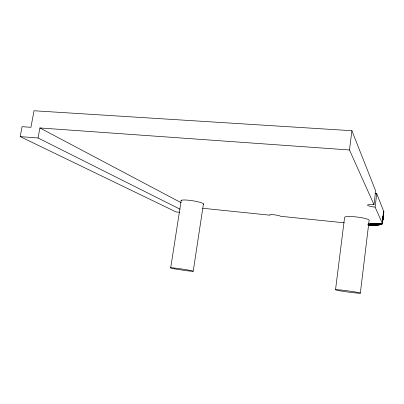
<?xml version="1.0" encoding="UTF-8"?>
<svg xmlns="http://www.w3.org/2000/svg" width="404" height="404" viewBox="0 0 404 404"><rect width="100%" height="100%" fill="white"/><g stroke="black" fill="none" stroke-linecap="round" stroke-linejoin="round"><path stroke-width="0.61" d="M382.421 223.149L383.75 211.403L382.401 223.422C379.068 226.447 373.044 224.73 368.771 225.109L382.351 223.255L383.75 211.403L376.73 193.622A7.1 1.323 6.1 0 1 374.907 193.415M382.381 221.569L382.598 219.71M382.82 217.857L382.967 216.62M383.184 214.761L383.406 212.903M382.391 222.66L383.75 211.403M382.401 223.422L375.109 207.121A7.115 1.192 6.3 0 1 367.519 205.202A7.115 1.192 6.3 0 1 373.988 204.611L375.639 190.855L351.904 130.719L34.022 110.757L30.941 127.316L22.063 126.684L20.2 136.623L176.063 211.923L179.644 212.302M375.109 207.121L376.73 193.622M360.333 293.158A12.524 0.561 7.8 0 0 341.829 290.123A12.524 0.561 7.8 0 0 341.612 291.067A12.524 0.561 7.8 0 0 360.333 293.158L369.135 220.301A12.362 1.818 6.8 0 0 356.924 217.014A12.362 1.818 6.8 0 0 344.587 217.433L335.522 289.759M373.988 204.611L349.475 149.98L351.904 130.719M382.391 222.705L383.795 211.777M382.396 221.66L382.628 219.872M382.785 218.68L383.017 216.892M383.169 215.701L383.482 213.317M383.159 214.665L383.396 212.883M193.238 271.16L203.439 203.863M170.7 267.801L181.204 200.399M382.245 223.897L382.351 223.255L367.973 224.058M180.108 209.227L38.052 137.981L39.9 127.952L349.475 149.98M382.088 224.043L382.351 223.255L368.276 224.154M381.881 224.18L382.351 223.255L368.16 224.286M381.623 224.311L382.351 223.255L368.029 224.422M381.315 224.432L382.351 223.255L368.367 224.528M380.962 224.543L382.351 223.255L368.211 224.685M380.558 224.649L382.351 223.255L368.024 224.861M380.108 224.745L382.351 223.255L368.387 224.983M379.619 224.831L382.351 223.255L369.736 225.149M379.078 224.912L382.351 223.255L370.685 225.179M378.498 224.983L382.351 223.255L371.604 225.2M377.876 225.043L382.351 223.255L372.498 225.215M377.215 225.094L382.351 223.255L373.367 225.215M376.513 225.139L382.351 223.255L374.2 225.21M375.781 225.169L382.351 223.255L375.008 225.195M20.2 136.623L38.052 137.981M202.768 208.287L269.842 215.175A5.59 0.778 7.8 0 1 274.023 214.797A5.59 0.778 7.8 0 1 280.649 216.286L344.253 222.816M39.9 127.952L181.189 202.747M181.164 200.813A11.327 1.591 8.8 0 1 192.612 200.748A11.327 1.591 8.8 0 1 203.308 204.262M383.8 211.595L382.401 223.589L383.8 211.595M174.775 268.852A11.469 0.49 8.5 0 0 193.147 271.271A11.469 0.49 8.5 0 0 177.932 268.473A11.469 0.49 8.5 0 0 174.775 268.852"/></g></svg>
